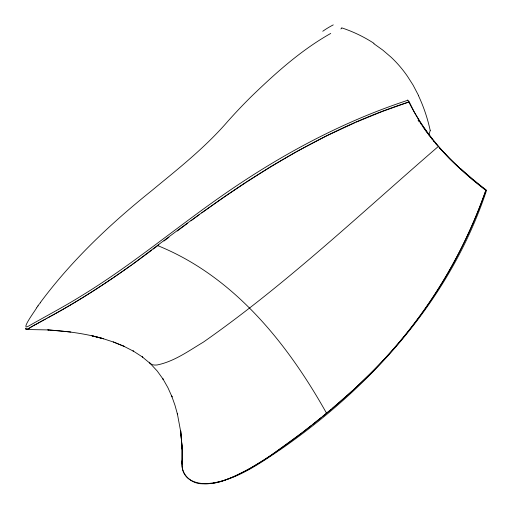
<?xml version="1.0" encoding="UTF-8"?>
<svg xmlns="http://www.w3.org/2000/svg" width="512" height="512" viewBox="0 0 512 512"><rect width="100%" height="100%" fill="white"/><g stroke="black" fill="none" stroke-linecap="round" stroke-linejoin="round"><path stroke-width="0.77" d="M202.157 483.789C191.558 483.802 181.562 475.072 182.086 464.096L182.125 446.63L182.163 448.442L180.602 430.349L182.355 450.157L180.602 430.349M182.086 464.096L182.125 446.63M182.093 463.085L182.522 458.541M182.483 458.88C177.619 486.246 209.043 487.245 226.394 479.565M25.843 328.154C25.427 331.693 31.187 326.426 32.698 326.182M430.317 130.208L428.883 134.771M459.507 167.987L472.256 179.251L485.869 190.291C470.438 234.253 448.858 276.09 421.498 313.824M25.786 328.301C25.568 332.154 34.195 324.269 35.616 324.531M36.525 307.936C36.416 309.03 19.347 331.597 28.646 326.048C46.349 315.936 64.435 306.49 81.722 295.667C127.987 267.494 169.805 232.883 213.85 201.51C273.427 159.014 338.214 123.034 407.949 100.224C425.504 136.333 453.965 166.182 485.869 190.291C461.741 259.309 421.83 322.656 369.882 374.112L353.786 389.53M37.888 305.978L39.341 303.942M40.218 302.733C71.616 260.397 110.221 223.955 151.219 191.053L164.058 180.48C186.547 162.08 208.909 143.232 227.942 121.165C236.032 112.122 244.371 103.302 253.075 94.842C276.877 71.942 301.818 49.696 330.733 33.434M420.736 314.874C405.421 335.923 388.352 355.686 369.926 374.067C347.565 396.333 323.264 416.544 298.221 435.706L294.182 438.752M340.864 28.986L341.696 28.109M352.883 390.362L332.064 408.634M438.368 146.426C361.261 212.966 287.008 283.629 203.386 342.118C188.768 350.848 174.298 361.434 157.331 364.928A89.107 22.195 -45.2 0 1 154.752 365.037A90.515 22.547 -45.2 0 1 151.923 364.512L150.118 363.354L149.466 362.208M331.187 409.37L326.547 413.229C287.456 343.424 233.971 276.486 157.824 245.664L153.139 249.178M326.131 413.574L322.739 416.358M321.498 417.37L312.512 424.582M311.277 425.568L303.072 431.981M301.856 432.922L271.283 455.117M163.981 241.03L168.986 237.261M157.824 245.664L158.918 244.845M177.293 231.002L187.776 223.162M293.786 439.053L289.811 442.01C271.258 455.462 252.256 468.774 231.066 477.76M151.77 250.202L142.291 257.216M190.97 220.794L199.552 214.477M141.376 257.882L132.314 264.442M201.715 212.896L223.814 197.171L245.389 182.598M131.418 265.082L122.067 271.68M278.874 450.637C371.482 386.854 450.522 298.835 486.4 190.739L485.869 190.291M121.632 271.987L112.941 277.978M278.112 451.168C258.15 464.512 237.389 478.848 213.235 482.95M112.512 278.266L104.89 283.392M270.912 455.366L264.218 459.77M104.474 283.667L96.621 288.826M246.541 181.843L271.091 166.387L296.224 151.795M96.211 289.088L89.792 293.197M263.853 460.006L251.674 467.437M89.395 293.446L82.413 297.805M82.029 298.042L76.422 301.453M76.058 301.677L70.317 305.094M69.965 305.299L64.826 308.288M64.486 308.48L59.853 311.117M251.328 467.642L246.163 470.515M33.21 325.894L45.363 319.117M36.013 324.307L37.875 323.258M59.533 311.302L55.482 313.568M38.304 323.014L43.251 320.275M54.874 313.907L51.61 315.706M297.427 151.13L326.688 135.827L354.976 122.669M51.034 316.019L47.955 317.702M43.763 319.994C76 302.822 106.765 282.995 136.32 261.555C220.051 197.293 307.526 134.272 409.229 101.882L414.432 112.314L420.077 121.907M46.342 318.586L46.874 318.291M245.824 470.701L235.846 475.68M235.526 475.827C225.133 480.461 213.946 484.39 202.413 483.802M356.205 122.131L382.086 111.558L409.229 101.882M230.752 477.894L226.701 479.456M212.397 483.059L209.645 483.322M25.894 329.485L48.352 329.933L47.942 329.901C66.72 331.219 85.498 333.517 103.616 338.778L92.077 335.808L92.614 335.942M47.942 329.901L70.835 332.006M92.077 335.808L103.027 338.637L113.773 342.138L124.211 346.394L123.622 346.15L133.542 351.232L133.005 350.88L142.816 357.235L142.234 356.864L150.573 363.782M113.235 341.907L124.211 346.394M373.818 43.674L382.765 50.08L391.149 57.254A117.632 109.203 83.2 0 1 407.494 76.346L413.101 85.12L418.63 95.68M460.493 169.056L449.421 158.477L439.507 147.987M459.008 167.526L457.018 165.664A90.842 28.678 42.9 0 1 438.317 146.426A90.79 28.614 42.8 0 1 423.526 127.091M150.048 363.27L157.261 371.059L163.366 379.546L162.899 378.829L167.936 387.725L172.051 396.915L171.674 395.949L174.963 405.235L177.562 414.598L177.293 413.35L180.742 431.891M435.981 143.936L436.845 144.947M433.453 140.902L434.285 141.914M431.827 138.886L432.634 139.891M430.637 137.376L429.856 136.378M429.094 135.379L428.339 134.381M427.962 133.882L426.861 132.39M426.496 131.898L423.034 126.989M423.456 127.059L420.371 122.368M422.042 125.536L422.368 126.022M421.082 124.083L421.402 124.57M420.768 123.603L420.141 122.643M322.765 31.264A112.282 50.272 -1 0 1 333.254 24.89M341.766 27.872A151.245 141.376 85 0 1 373.997 43.354M39.776 303.558A75.494 8.467 -48.1 0 1 40.653 302.355M36.646 307.821A68.403 7.859 -47.9 0 1 38.016 305.862M419.245 121.952A142.56 48.774 41.3 0 1 418.054 120.038M407.898 100.877A142.56 48.774 41.3 0 1 407.526 100.013M486.451 190.17A143.206 49.498 42.6 0 1 460.768 168.723M418.502 95.75A151.93 141.805 83.2 0 1 430.144 130.246"/></g></svg>
